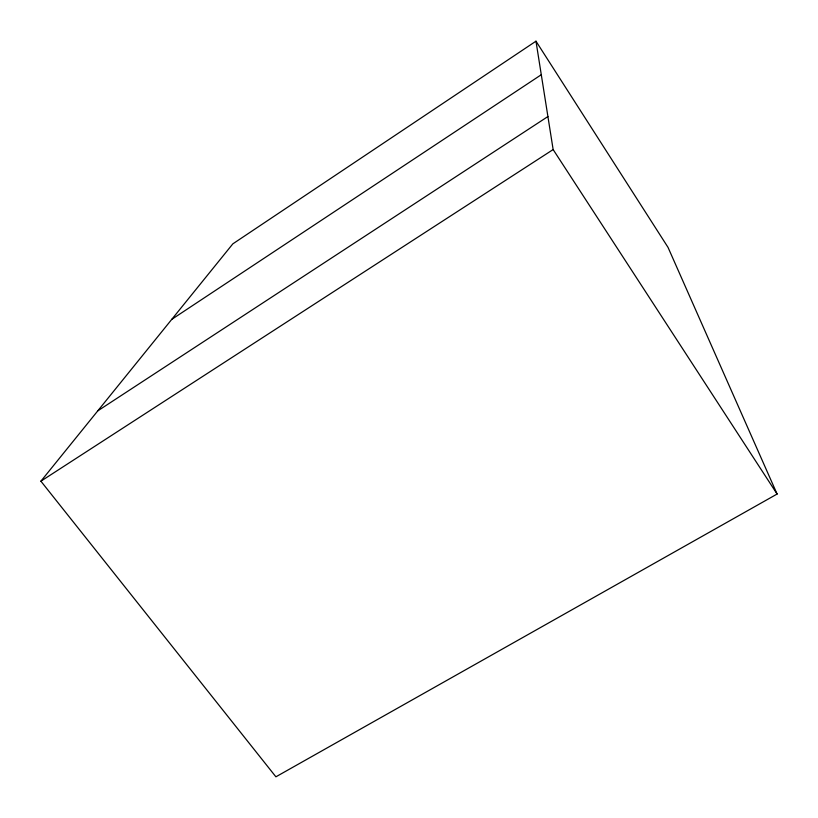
<?xml version="1.0" encoding="UTF-8"?>
<svg xmlns="http://www.w3.org/2000/svg" width="818" height="818" viewBox="0 0 818 818"><rect width="100%" height="100%" fill="white"/><g stroke="black" fill="none" stroke-linecap="round" stroke-linejoin="round"><path stroke-width="1.23" d="M40.9 481.189L232.833 243.856L535.974 41.186L668.03 247.384L777.1 494.041L275.901 776.814L40.9 481.189L553.142 149.561L535.974 41.186M171.79 319.347L541.291 74.724M97.782 410.861L547.917 116.545M553.142 149.561L777.1 494.041"/></g></svg>
